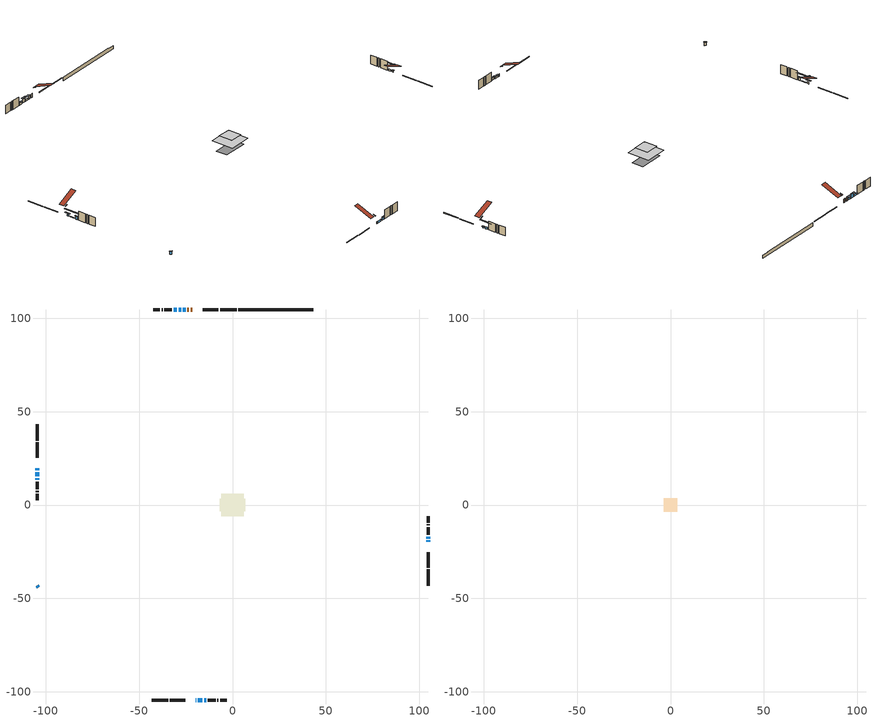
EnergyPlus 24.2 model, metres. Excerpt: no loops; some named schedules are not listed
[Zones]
conditioned space
 floor outside (Floor1 construction): -0.88,-0.88 -0.88,0.88 0.88,0.88 0.88,-0.88 z0.77
 floor outside (Floor2 construction): -0.93,-0.93 -0.93,0.93 0.93,0.93 0.93,-0.93 z0.77
 floor adiabatic (AdiabaticFloorConstruction): -6.15,-6.15 -6.15,6.15 6.15,6.15 6.15,-6.15 z3.21
 floor foundation (Slab1 construction): -6.82,-3.24 -6.82,3.24 6.82,3.24 6.82,-3.24 z-1.19
 wall outside (RimJoist1 construction): 2.19,104.66 -6.67,104.66 / -43.35,-104.66 -34.5,-104.66 / -104.66,43.35 -104.66,34.5 / 104.66,-43.35 104.66,-34.5 z0.77:1.07
 wall outside (RimJoist2 construction): -7.6,104.66 -15.84,104.66 / -33.57,-104.66 -25.32,-104.66 / -104.66,33.57 -104.66,25.32 / 104.66,-33.57 104.66,-25.32 z0.77:1.07
 wall outside (AdiabaticWallConstruction 1): -21.61,104.66 -22.42,104.66 / -23.35,104.66 -24.23,104.66 z0.77:2.8
 wall outside (AdiabaticWallConstruction): -19.55,-104.66 -19.43,-104.66 z0.77:1.99; -104.66,19.55 -104.66,18.58 / -29.83,104.66 -31.46,104.66 z0.77:1.74; 104.66,-19.55 104.66,-18.99 z0.77:1.59; -25.16,104.66 -26.53,104.66 / 104.66,-18.07 104.66,-16.9 z0.77:1.76; -18.5,-104.66 -16.17,-104.66 z0.77:1.71; -104.66,17.66 -104.66,15.27 z0.77:1.23; -27.46,104.66 -28.91,104.66 z0.77:2.78; -15.24,-104.66 -14.09,-104.66 / -104.66,-43.35 -104.01,-44 / -104.66,14.34 -104.66,13.42 z0.77:2.37
 wall outside (Wall1 construction): -32.39,104.66 -36.46,104.66 / -13.17,-104.66 -9.1,-104.66 / -104.66,12.49 -104.66,8.43 / 104.66,-15.97 104.66,-11.9 z0.77:5.65
 wall outside (Wall2 construction): -37.38,104.66 -37.96,104.66 / -8.17,-104.66 -7.59,-104.66 / -104.66,7.5 -104.66,6.92 / 104.66,-10.97 104.66,-10.4 z0.77:5.65
 wall outside (Wall3 construction): -38.89,104.66 -42.42,104.66 / -6.67,-104.66 -3.13,-104.66 / -104.66,5.99 -104.66,2.46 / 104.66,-9.47 104.66,-5.93 z0.77:5.65
 wall foundation (FoundationWall1 construction): 3.12,104.66,-1.19 3.12,104.66,0.77 39.33,104.66,0.77 39.33,104.66,0.5 43.35,104.66,0.5 43.35,104.66,-1.19
 window (WindowConstruction 10): -19.55,-104.66 -19.43,-104.66 z0.77:1.99
 window (WindowConstruction 6): -104.66,19.55 -104.66,18.58 z0.77:1.74
 window (WindowConstruction 7): 104.66,-19.55 104.66,-18.99 z0.77:1.58
 window (WindowConstruction 8): -25.16,104.66 -26.53,104.66 z0.77:1.76
 window (WindowConstruction 9): -18.5,-104.66 -16.17,-104.66 z0.77:1.71
 window (WindowConstruction 11): -104.66,17.66 -104.66,15.27 z0.77:1.23
 window (WindowConstruction): 104.66,-18.06 104.66,-16.9 z0.77:1.76
 window (WindowConstruction 1): -27.46,104.66 -28.91,104.66 z0.77:2.78
 window (WindowConstruction 2): -29.84,104.66 -31.46,104.66 z0.77:1.74
 window (WindowConstruction 3): -15.24,-104.66 -14.09,-104.66 z0.77:2.37
 window (WindowConstruction 4): -104.66,-43.35 -104.01,-44 z0.77:2.37
 window (WindowConstruction 5): -104.66,14.34 -104.66,13.42 z0.77:2.37
 door (Door): -21.61,104.66 -22.42,104.66 z0.77:2.8
 door (Door 1): -23.35,104.66 -24.23,104.66 z0.77:2.8
 ceiling adiabatic (AdiabaticFloorConstruction): 6.15,-6.15 6.15,6.15 -6.15,6.15 -6.15,-6.15 z3.21
 roof outside (Roof3 construction): -20.68,104.66,5.65 -20.68,103.4,6.17 -20.34,103.4,6.17 -20.34,104.66,5.65; -20.48,-104.66,5.65 -20.48,-103.4,6.17 -20.82,-103.4,6.17 -20.82,-104.66,5.65; -104.66,20.48,5.65 -103.4,20.48,6.17 -103.4,20.82,6.17 -104.66,20.82,5.65; 104.66,-20.48,5.65 103.4,-20.48,6.17 103.4,-20.82,6.17 104.66,-20.82,5.65
attic - vented
 floor to conditioned space (Floor3 construction Reversed): -3.7,-3.7 -3.7,3.7 3.7,3.7 3.7,-3.7 z5.65
 floor to conditioned space (Floor4 construction Reversed): -3.48,-3.48 -3.48,3.48 3.48,3.48 3.48,-3.48 z5.65
 roof outside (Roof1 construction): -19.41,104.66,5.65 -19.41,94.9,9.71 -16.77,94.9,9.71 -16.77,104.66,5.65; -21.75,-104.66,5.65 -21.75,-94.9,9.71 -24.39,-94.9,9.71 -24.39,-104.66,5.65; -104.66,21.75,5.65 -94.9,21.75,9.71 -94.9,24.39,9.71 -104.66,24.39,5.65; 104.66,-21.75,5.65 94.9,-21.75,9.71 94.9,-24.39,9.71 104.66,-24.39,5.65
shading: -104.66,17.67 -104.66,20.46 -105.27,20.46 -105.27,17.67 z2.65; 104.66,-18.84 104.66,-19.7 105.27,-19.7 105.27,-18.84 z1.73; -27.75,104.66 -23.94,104.66 -23.94,105.27 -27.75,105.27 z2.98; -16.02,-104.66 -18.65,-104.66 -18.65,-105.27 -16.02,-105.27 z1.86; -104.66,11.92 -104.66,21.01 -105.27,21.01 -105.27,11.92 z4.58; 104.66,-13.85 104.66,-21.11 105.27,-21.11 105.27,-13.85 z4.81; -29.52,104.66 -26.85,104.66 -26.85,105.27 -29.52,105.27 z3.39; -31.76,104.66 -29.54,104.66 -29.54,105.27 -31.76,105.27 z2.03; -13.8,-104.66 -15.54,-104.66 -15.54,-104.81 -13.8,-104.81 z2.67; -103.8,-44.21 -104.87,-43.14 -105.08,-43.35 -104.01,-44.42 z2.67; -104.66,13.12 -104.66,14.64 -104.96,14.64 -104.96,13.12 z2.67
[Building]
Building 1: Terrain=Suburbs
[Site:Location]
Edmonton Intl AP_AB: Latitude {deg}=53.31; Longitude {deg}=-113.58; Time Zone {hr}=-7; Elevation {m}=723; Keep Site Location Information=Yes
[Site:GroundTemperature:Shallow]
-1.56185, -3.61833, -3.78302, -2.80711, 1.11059, 5.01004, 8.39065, 10.5322, 10.7141, 8.97234, 5.67794, 1.89811
[Site:WaterMainsTemperature]
Calculation Method=Schedule; Temperature Schedule=mains temperature schedule
[Material] Roughness=Rough; Thermal Absorptance=0.9
Name | Thickness {m} | Conductivity {W/m-K} | Density {kg/m3} | Specific Heat {J/kg-K} | Solar Absorptance | Visible Absorptance
asphalt or fiberglass shingles | 0.00635 | 0.162714 | 1121.4 | 1465.45 | 0.4 | 0.4
ceiling loosefill ins | 0.169333 | 0.0480833 | 16.02 | 1046.75 | 0.7 | 0.7
ceiling stud and cavity | 0.1397 | 0.0963999 | 65.682 | 1177.47 | 0.7 | 0.7
ceiling stud and cavity 1 | 0.1397 | 0.0946744 | 65.682 | 1177.47 | 0.7 | 0.7
concrete 4.0 in. | 0.1016 | 1.803125 | 2242.8 | 837.4 | 0.7 | 0.7
concrete 8.0 in. | 0.2032 | 1.803125 | 2242.8 | 837.4 | 0.7 | 0.7
door material | 0.04445 | 0.188738 | 512.64 | 1214.23 | 0.7 | 0.7
door material 1 | 0.04445 | 0.053851 | 512.64 | 1214.23 | 0.7 | 0.7
exterior vertical ins | 0.0457286 | 0.029427 | 32.04 | 1214.23 | 0.7 | 0.7
floor covering | 0.0127 | 0.0433444 | 54.468 | 1339.84 | 0.6 | 0.6
floor rigid ins; rim joist rigid ins; wall rigid ins | 0.051816 | 0.029427 | 32.04 | 1214.23 | 0.7 | 0.7
floor rigid ins 1; wall rigid ins 1 | 0.512978 | 0.029427 | 32.04 | 1214.23 | 0.7 | 0.7
floor stud and cavity | 0.1397 | 0.108355 | 92.3553 | 1139.71 | 0.7 | 0.7
floor stud and cavity 1 | 0.1397 | 0.10261 | 92.3553 | 1139.71 | 0.7 | 0.7
floor stud and cavity 2 | 0.1397 | 1.75129 | 37.0049 | 1207.88 | 0.7 | 0.7
furniture material conditioned space 1 | 0.1524 | 0.115458 | 640.8 | 1214.23 | 0.6 | 0.6
gypsum board | 0.0127 | 0.160291 | 801 | 837.4 | 0.6 | 0.6
gypsum board 1 | 0.0127 | 0.160291 | 801 | 837.4 | 0.7 | 0.7
osb sheathing 0.5 in. | 0.0127 | 0.115458 | 512.64 | 1214.23 | 0.7 | 0.7
osb sheathing 0.75 in. | 0.01905 | 0.115458 | 512.64 | 1214.23 | 0.7 | 0.7
osb sheathing 2.0 in. | 0.0508 | 0.115458 | 512.64 | 1214.23 | 0.7 | 0.7
rim joist stud and cavity | 0.0508 | 0.0451784 | 125.044 | 1163.47 | 0.6 | 0.6
rim joist stud and cavity 1 | 0.0508 | 0.0407728 | 125.044 | 1163.47 | 0.6 | 0.6
roof rigid ins | 0.103632 | 0.029427 | 32.04 | 1214.23 | 0.7 | 0.7
roof stud and cavity | 0.2032 | 0.240168 | 78.34581 | 1123.46 | 0.7 | 0.7
wall stud and cavity | 0.1397 | 0.250284 | 139.0536 | 1170.24 | 0.7 | 0.7
wall stud and cavity 1 | 0.1397 | 0.3136 | 139.0536 | 1170.24 | 0.7 | 0.7
wall stud and cavity 2 | 0.1397 | 0.193511 | 139.0536 | 1170.24 | 0.7 | 0.7
wall stud and cavity 3 | 0.0889 | 0.380278 | 52.3479 | 1209.89 | 0.7 | 0.7
wall stud and cavity 4 | 0.0889 | 0.391764 | 83.0341 | 1211.67 | 0.7 | 0.7
wood siding | 0.0254 | 0.102417 | 544.68 | 1172.36 | 0.4 | 0.4
wood siding 1; wood siding 2; wood siding 3 | 0.0254 | 0.102417 | 544.68 | 1172.36 | 0.7 | 0.7
[WindowMaterial:SimpleGlazingSystem]
Name | U-Factor {W/m2-K} | Solar Heat Gain Coefficient
WindowMaterial | 2.94859 | 0.58
WindowMaterial 1 | 4.37433 | 0.67
WindowMaterial 10 | 4.36468 | 0.64
WindowMaterial 2 | 2.9378 | 0.6
WindowMaterial 3 | 2.91168 | 0.67
WindowMaterial 4 | 3.01729 | 0.49
WindowMaterial 5 | 2.95994 | 0.56
WindowMaterial 6 | 3.0082 | 0.48
WindowMaterial 7 | 2.94177 | 0.59
WindowMaterial 8 | 2.95256 | 0.58
WindowMaterial 9 | 4.64631 | 0.54
[Construction]
AdiabaticFloorConstruction: floor stud and cavity 2, floor rigid ins 1, osb sheathing 0.75 in., floor covering
AdiabaticWallConstruction: wood siding 2, wall rigid ins 1, wall stud and cavity 3, gypsum board
AdiabaticWallConstruction 1: wood siding 3, wall rigid ins 1, wall stud and cavity 3, gypsum board
Door: door material
Door 1: door material 1
Floor1 construction: floor stud and cavity, floor rigid ins, osb sheathing 0.75 in., floor covering
Floor2 construction: floor stud and cavity 1, floor rigid ins, osb sheathing 0.75 in., floor covering
Floor3 construction Reversed: gypsum board, ceiling stud and cavity, ceiling loosefill ins
Floor4 construction Reversed: gypsum board, ceiling stud and cavity 1, ceiling loosefill ins
FoundationWall1 construction: concrete 8.0 in., gypsum board 1
furniture construction conditioned space 1: furniture material conditioned space 1
PartitionWallConstruction: gypsum board, wall stud and cavity 4, gypsum board
RimJoist1 construction: wood siding 1, osb sheathing 2.0 in., rim joist stud and cavity
RimJoist2 construction: wood siding 1, rim joist rigid ins, osb sheathing 2.0 in., rim joist stud and cavity 1
Roof1 construction: asphalt or fiberglass shingles
Roof3 construction: asphalt or fiberglass shingles, roof rigid ins, osb sheathing 0.75 in., roof stud and cavity, gypsum board
Slab1 construction: concrete 4.0 in.
Wall1 construction: wood siding, wall rigid ins, osb sheathing 0.5 in., wall stud and cavity, gypsum board
Wall2 construction: wood siding, wall rigid ins, osb sheathing 0.5 in., wall stud and cavity 1, gypsum board
Wall3 construction: wood siding, wall rigid ins, osb sheathing 0.5 in., wall stud and cavity 2, gypsum board
WindowConstruction: WindowMaterial
WindowConstruction 1: WindowMaterial 1
WindowConstruction 10: WindowMaterial 9
WindowConstruction 11: WindowMaterial 10
WindowConstruction 2: WindowMaterial 2
WindowConstruction 3: WindowMaterial 3
WindowConstruction 4; WindowConstruction 5: WindowMaterial 4
WindowConstruction 6: WindowMaterial 5
WindowConstruction 7: WindowMaterial 6
WindowConstruction 8: WindowMaterial 7
WindowConstruction 9: WindowMaterial 8
[Zone] Multiplier=1; Part of Total Floor Area=Yes
Name | Volume {m3}
attic - vented | 67.1258
conditioned space | 620.3
[Space]
Name | Zone | Volume {m3}
attic - vented 1 | attic - vented | 67.1258
conditioned space 1 | conditioned space | 620.3
[ZoneInfiltration:EffectiveLeakageArea]
infil attic - vented 1: Zone or Space=attic - vented 1; Schedule=Always On Discrete; Effective Air Leakage Area {cm2}=3586.78; Stack Coefficient=0.000282685; Wind Coefficient=1.13598e-05
[ZoneMixing]
whole house fan mix: Zone or Space=attic - vented; Schedule=Always On Continuous; Design Flow Rate Calculation Method=Flow/Zone; Design Flow Rate {m3/s}=0; Source Zone or Space=conditioned space
[SurfaceProperty:ExposedFoundationPerimeter]
Slab1: Exposed Perimeter Calculation Method=TotalExposedPerimeter; Total Exposed Perimeter {m}=40.235
[InternalMass] Zone or ZoneList=conditioned space; Space or SpaceList=conditioned space 1
Name | Construction | Surface Area {m2}
furniture mass conditioned space 1 | furniture construction conditioned space 1 | 98.5402
partition wall mass | PartitionWallConstruction | 246.35
[Lights]
interior lighting: Zone or ZoneList or Space or SpaceList=conditioned space 1; Schedule=interior lighting schedule; Design Level Calculation Method=LightingLevel; Lighting Level {W}=343.2; Return Air Fraction=0; Fraction Radiant=0.6; Fraction Visible=0.2; Fraction Replaceable=1
[People]
occupants: Zone or ZoneList or Space or SpaceList=conditioned space 1; Number of People Schedule=occupants schedule; Number of People Calculation Method=People; Number of People=3; Fraction Radiant=0.314171; Sensible Heat Fraction=0.56303; Activity Level Schedule=occupants activity schedule; Carbon Dioxide Generation Rate {m3/s-W}=0; Enable ASHRAE 55 Comfort Warnings=No; Mean Radiant Temperature Calculation Type=EnclosureAveraged
[ElectricEquipment] Zone or ZoneList or Space or SpaceList=conditioned space 1; Design Level Calculation Method=EquipmentLevel
Name | Schedule | Design Level {W} | Fraction Latent | Fraction Radiant | Fraction Lost
clothes dryer | clothes dryer schedule | 140.772 | 0.015 | 0.081 | 0.85
clothes washer | clothes washer schedule | 32.1985 | 0.03 | 0.162 | 0.7
cooking range | cooking range schedule | 215.147 | 0.08 | 0.432 | 0.2
dishwasher | dishwasher schedule | 66.8632 | 0.3 | 0.18 | 0.4
fridge | fridge schedule | 72.9452 | 0 | 0.6 | 0
mech vent bath fan 0 | mech vent bath fan 0 schedule | 50.2 | 0 | 0 | 1
mech vent bath fan 1 | mech vent bath fan 1 schedule | 50.2 | 0 | 0 | 1
mech vent bath fan 2 | mech vent bath fan 2 schedule | 50.2 | 0 | 0 | 1
mech vent house fan | mech vent house fan schedule | 0 | 0 | 0 | 1
mech vent house fan cfis | mech vent house fan cfis schedule | 0 | 0 | 0 | 0
mech vent range fan 0 | mech vent range fan 0 schedule | 57 | 0 | 0 | 1
misc plug loads | misc plug loads schedule | 494.7 | 0.045 | 0.513 | 0.1
whole house fan | Always On Discrete | 0 | 0 | 0 | 1
[OtherEquipment] Zone or ZoneList or Space or SpaceList=conditioned space 1; Design Level Calculation Method=EquipmentLevel
Name | Fuel Type | Schedule | Design Level {W} | Fraction Latent | Fraction Radiant | Fraction Lost
clothes dryer 1 | Electricity | clothes dryer schedule | 0 | 0.015 | 0.081 | 0.85
cooking range 1 | Electricity | cooking range schedule | 0 | 0.08 | 0.432 | 0.2
general water use latent | None | general water use schedule | 62.594 | 1 | 0 | 0
general water use sensible | None | general water use schedule | -61.6891 | 0 | 0.6 | 0
mech vent house fan latent load | None | Always On Discrete | 0 | 1 | 0 | 0
mech vent house fan sensible load | None | Always On Discrete | 0 | 0 | 0 | 0
water heater energy adjustment1 | NaturalGas | Always On Discrete | 0.01 | 0 | 0 | 1
[ZoneInfiltration:DesignFlowRate] Zone or ZoneList or Space or SpaceList=conditioned space 1; Schedule=Always On Discrete; Design Flow Rate Calculation Method=Flow/Zone; Design Flow Rate {m3/s}=0
infil flow; natural vent flow; whole house fan flow
[Foundation:Kiva]
Foundation Kiva 1: Initial Indoor Air Temperature {C}=18; Wall Height Above Grade {m}=0.769986; Wall Depth Below Slab {m}=0.2032; Custom Block Material Name 1=exterior vertical ins; Custom Block Depth 1 {m}=1.95999; Custom Block X Position 1 {m}=0.2159; Custom Block Z Position 1 {m}=0
[Foundation:Kiva:Settings]
Soil Conductivity {W/m-K}=0.849921; Soil Density {kg/m3}=1842.3; Soil Specific Heat {J/kg-K}=418.7; Ground Solar Absorptivity=0.9; Ground Thermal Absorptivity=0.9; Ground Surface Roughness {m}=0.03; Far-Field Width {m}=40; Deep-Ground Boundary Condition=ZeroFlux; Deep-Ground Depth {m}=40; Minimum Cell Dimension {m}=0.2; Maximum Cell Growth Coefficient=3; Simulation Timestep=Timestep
[Exterior:Lights]
exterior lighting: Schedule=exterior lighting schedule; Design Level {W}=75.6
[Schedule:Constant]
Name | Hourly Value
Always On Continuous; mech vent house fan schedule; mech vent house fan cfis schedule; Always On Discrete | 1
occupants activity schedule | 117.228
fridge schedule | 0
[Schedule:Week:Daily]
interior lighting schedule Week Rule - Jan1-Jan27: interior lighting schedule day, interior lighting schedule day, interior lighting schedule day, interior lighting schedule day, interior lighting schedule day, interior lighting schedule day, interior lighting schedule day, interior lighting schedule default day, interior lighting schedule default day, interior lighting schedule default day, interior lighting schedule default day, interior lighting schedule default day
interior lighting schedule Week Rule - Jan28-Feb3: interior lighting schedule day, interior lighting schedule day, interior lighting schedule day, interior lighting schedule day, interior lighting schedule day 1, interior lighting schedule day 1, interior lighting schedule day 1, interior lighting schedule default day, interior lighting schedule default day, interior lighting schedule default day, interior lighting schedule default day, interior lighting schedule default day
interior lighting schedule Week Rule - Feb4-Feb24: interior lighting schedule day 1, interior lighting schedule day 1, interior lighting schedule day 1, interior lighting schedule day 1, interior lighting schedule day 1, interior lighting schedule day 1, interior lighting schedule day 1, interior lighting schedule default day, interior lighting schedule default day, interior lighting schedule default day, interior lighting schedule default day, interior lighting schedule default day
interior lighting schedule Week Rule - Feb25-Mar3: interior lighting schedule day 1, interior lighting schedule day 1, interior lighting schedule day 1, interior lighting schedule day 1, interior lighting schedule day 2, interior lighting schedule day 2, interior lighting schedule day 2, interior lighting schedule default day, interior lighting schedule default day, interior lighting schedule default day, interior lighting schedule default day, interior lighting schedule default day
interior lighting schedule Week Rule - Mar4-Mar31: interior lighting schedule day 2, interior lighting schedule day 2, interior lighting schedule day 2, interior lighting schedule day 2, interior lighting schedule day 2, interior lighting schedule day 2, interior lighting schedule day 2, interior lighting schedule default day, interior lighting schedule default day, interior lighting schedule default day, interior lighting schedule default day, interior lighting schedule default day
interior lighting schedule Week Rule - Apr1-Apr28: interior lighting schedule day 3, interior lighting schedule day 3, interior lighting schedule day 3, interior lighting schedule day 3, interior lighting schedule day 3, interior lighting schedule day 3, interior lighting schedule day 3, interior lighting schedule default day, interior lighting schedule default day, interior lighting schedule default day, interior lighting schedule default day, interior lighting schedule default day
interior lighting schedule Week Rule - Apr29-May5: interior lighting schedule day 3, interior lighting schedule day 3, interior lighting schedule day 4, interior lighting schedule day 4, interior lighting schedule day 4, interior lighting schedule day 4, interior lighting schedule day 4, interior lighting schedule default day, interior lighting schedule default day, interior lighting schedule default day, interior lighting schedule default day, interior lighting schedule default day
interior lighting schedule Week Rule - May6-May26: interior lighting schedule day 4, interior lighting schedule day 4, interior lighting schedule day 4, interior lighting schedule day 4, interior lighting schedule day 4, interior lighting schedule day 4, interior lighting schedule day 4, interior lighting schedule default day, interior lighting schedule default day, interior lighting schedule default day, interior lighting schedule default day, interior lighting schedule default day
interior lighting schedule Week Rule - May27-Jun2: interior lighting schedule day 4, interior lighting schedule day 4, interior lighting schedule day 4, interior lighting schedule day 4, interior lighting schedule day 4, interior lighting schedule day 5, interior lighting schedule day 5, interior lighting schedule default day, interior lighting schedule default day, interior lighting schedule default day, interior lighting schedule default day, interior lighting schedule default day
interior lighting schedule Week Rule - Jun3-Jun30: interior lighting schedule day 5, interior lighting schedule day 5, interior lighting schedule day 5, interior lighting schedule day 5, interior lighting schedule day 5, interior lighting schedule day 5, interior lighting schedule day 5, interior lighting schedule default day, interior lighting schedule default day, interior lighting schedule default day, interior lighting schedule default day, interior lighting schedule default day
interior lighting schedule Week Rule - Jul1-Jul28: interior lighting schedule day 6, interior lighting schedule day 6, interior lighting schedule day 6, interior lighting schedule day 6, interior lighting schedule day 6, interior lighting schedule day 6, interior lighting schedule day 6, interior lighting schedule default day, interior lighting schedule default day, interior lighting schedule default day, interior lighting schedule default day, interior lighting schedule default day
interior lighting schedule Week Rule - Jul29-Aug4: interior lighting schedule day 6, interior lighting schedule day 6, interior lighting schedule day 6, interior lighting schedule day 7, interior lighting schedule day 7, interior lighting schedule day 7, interior lighting schedule day 7, interior lighting schedule default day, interior lighting schedule default day, interior lighting schedule default day, interior lighting schedule default day, interior lighting schedule default day
interior lighting schedule Week Rule - Aug5-Aug25: interior lighting schedule day 7, interior lighting schedule day 7, interior lighting schedule day 7, interior lighting schedule day 7, interior lighting schedule day 7, interior lighting schedule day 7, interior lighting schedule day 7, interior lighting schedule default day, interior lighting schedule default day, interior lighting schedule default day, interior lighting schedule default day, interior lighting schedule default day
interior lighting schedule Week Rule - Aug26-Sep1: interior lighting schedule day 7, interior lighting schedule day 7, interior lighting schedule day 7, interior lighting schedule day 7, interior lighting schedule day 7, interior lighting schedule day 7, interior lighting schedule day 8, interior lighting schedule default day, interior lighting schedule default day, interior lighting schedule default day, interior lighting schedule default day, interior lighting schedule default day
interior lighting schedule Week Rule - Sep2-Sep29: interior lighting schedule day 8, interior lighting schedule day 8, interior lighting schedule day 8, interior lighting schedule day 8, interior lighting schedule day 8, interior lighting schedule day 8, interior lighting schedule day 8, interior lighting schedule default day, interior lighting schedule default day, interior lighting schedule default day, interior lighting schedule default day, interior lighting schedule default day
interior lighting schedule Week Rule - Sep30-Oct6: interior lighting schedule day 8, interior lighting schedule day 9, interior lighting schedule day 9, interior lighting schedule day 9, interior lighting schedule day 9, interior lighting schedule day 9, interior lighting schedule day 9, interior lighting schedule default day, interior lighting schedule default day, interior lighting schedule default day, interior lighting schedule default day, interior lighting schedule default day
interior lighting schedule Week Rule - Oct7-Oct27: interior lighting schedule day 9, interior lighting schedule day 9, interior lighting schedule day 9, interior lighting schedule day 9, interior lighting schedule day 9, interior lighting schedule day 9, interior lighting schedule day 9, interior lighting schedule default day, interior lighting schedule default day, interior lighting schedule default day, interior lighting schedule default day, interior lighting schedule default day
interior lighting schedule Week Rule - Oct28-Nov3: interior lighting schedule day 9, interior lighting schedule day 9, interior lighting schedule day 9, interior lighting schedule day 9, interior lighting schedule day 10, interior lighting schedule day 10, interior lighting schedule day 10, interior lighting schedule default day, interior lighting schedule default day, interior lighting schedule default day, interior lighting schedule default day, interior lighting schedule default day
interior lighting schedule Week Rule - Nov4-Nov24: interior lighting schedule day 10, interior lighting schedule day 10, interior lighting schedule day 10, interior lighting schedule day 10, interior lighting schedule day 10, interior lighting schedule day 10, interior lighting schedule day 10, interior lighting schedule default day, interior lighting schedule default day, interior lighting schedule default day, interior lighting schedule default day, interior lighting schedule default day
interior lighting schedule Week Rule - Nov25-Dec1: interior lighting schedule day 10, interior lighting schedule day 10, interior lighting schedule day 10, interior lighting schedule day 10, interior lighting schedule day 10, interior lighting schedule day 10, interior lighting schedule day 11, interior lighting schedule default day, interior lighting schedule default day, interior lighting schedule default day, interior lighting schedule default day, interior lighting schedule default day
interior lighting schedule Week Rule - Dec2-Dec31: interior lighting schedule day 11, interior lighting schedule day 11, interior lighting schedule day 11, interior lighting schedule day 11, interior lighting schedule day 11, interior lighting schedule day 11, interior lighting schedule day 11, interior lighting schedule default day, interior lighting schedule default day, interior lighting schedule default day, interior lighting schedule default day, interior lighting schedule default day
occupants schedule Week Rule - Jan1-Dec31: occupants schedule day, occupants schedule day, occupants schedule day, occupants schedule day, occupants schedule day, occupants schedule day, occupants schedule day, occupants schedule default day, occupants schedule default day, occupants schedule default day, occupants schedule default day, occupants schedule default day
clothes dryer schedule Week Rule - Jan1-Dec31: clothes dryer schedule day, clothes dryer schedule day, clothes dryer schedule day, clothes dryer schedule day, clothes dryer schedule day, clothes dryer schedule day, clothes dryer schedule day, clothes dryer schedule default day, clothes dryer schedule default day, clothes dryer schedule default day, clothes dryer schedule default day, clothes dryer schedule default day
clothes washer schedule Week Rule - Jan1-Dec31: clothes washer schedule day, clothes washer schedule day, clothes washer schedule day, clothes washer schedule day, clothes washer schedule day, clothes washer schedule day, clothes washer schedule day, clothes washer schedule default day, clothes washer schedule default day, clothes washer schedule default day, clothes washer schedule default day, clothes washer schedule default day
cooking range schedule Week Rule - Jan1-Dec31: cooking range schedule day, cooking range schedule day, cooking range schedule day, cooking range schedule day, cooking range schedule day, cooking range schedule day, cooking range schedule day, cooking range schedule default day, cooking range schedule default day, cooking range schedule default day, cooking range schedule default day, cooking range schedule default day
dishwasher schedule Week Rule - Jan1-Dec31: dishwasher schedule day, dishwasher schedule day, dishwasher schedule day, dishwasher schedule day, dishwasher schedule day, dishwasher schedule day, dishwasher schedule day, dishwasher schedule default day, dishwasher schedule default day, dishwasher schedule default day, dishwasher schedule default day, dishwasher schedule default day
mech vent bath fan 0 schedule Week Rule - Jan1-Dec31: mech vent bath fan 0 schedule day, mech vent bath fan 0 schedule day, mech vent bath fan 0 schedule day, mech vent bath fan 0 schedule day, mech vent bath fan 0 schedule day, mech vent bath fan 0 schedule day, mech vent bath fan 0 schedule day, mech vent bath fan 0 schedule default day, mech vent bath fan 0 schedule default day, mech vent bath fan 0 schedule default day, mech vent bath fan 0 schedule default day, mech vent bath fan 0 schedule default day
mech vent bath fan 1 schedule Week Rule - Jan1-Dec31: mech vent bath fan 1 schedule day, mech vent bath fan 1 schedule day, mech vent bath fan 1 schedule day, mech vent bath fan 1 schedule day, mech vent bath fan 1 schedule day, mech vent bath fan 1 schedule day, mech vent bath fan 1 schedule day, mech vent bath fan 1 schedule default day, mech vent bath fan 1 schedule default day, mech vent bath fan 1 schedule default day, mech vent bath fan 1 schedule default day, mech vent bath fan 1 schedule default day
mech vent bath fan 2 schedule Week Rule - Jan1-Dec31: mech vent bath fan 2 schedule day, mech vent bath fan 2 schedule day, mech vent bath fan 2 schedule day, mech vent bath fan 2 schedule day, mech vent bath fan 2 schedule day, mech vent bath fan 2 schedule day, mech vent bath fan 2 schedule day, mech vent bath fan 2 schedule default day, mech vent bath fan 2 schedule default day, mech vent bath fan 2 schedule default day, mech vent bath fan 2 schedule default day, mech vent bath fan 2 schedule default day
mech vent range fan 0 schedule Week Rule - Jan1-Dec31: mech vent range fan 0 schedule day, mech vent range fan 0 schedule day, mech vent range fan 0 schedule day, mech vent range fan 0 schedule day, mech vent range fan 0 schedule day, mech vent range fan 0 schedule day, mech vent range fan 0 schedule day, mech vent range fan 0 schedule default day, mech vent range fan 0 schedule default day, mech vent range fan 0 schedule default day, mech vent range fan 0 schedule default day, mech vent range fan 0 schedule default day
misc plug loads schedule Week Rule - Jan1-Dec31: misc plug loads schedule day, misc plug loads schedule day, misc plug loads schedule day, misc plug loads schedule day, misc plug loads schedule day, misc plug loads schedule day, misc plug loads schedule day, misc plug loads schedule default day, misc plug loads schedule default day, misc plug loads schedule default day, misc plug loads schedule default day, misc plug loads schedule default day
general water use schedule Week Rule - Jan1-Dec31: general water use schedule day, general water use schedule day, general water use schedule day, general water use schedule day, general water use schedule day, general water use schedule day, general water use schedule day, general water use schedule default day, general water use schedule default day, general water use schedule default day, general water use schedule default day, general water use schedule default day
exterior lighting schedule Week Rule - Jan1-Jan27: exterior lighting schedule day, exterior lighting schedule day, exterior lighting schedule day, exterior lighting schedule day, exterior lighting schedule day, exterior lighting schedule day, exterior lighting schedule day, exterior lighting schedule default day, exterior lighting schedule default day, exterior lighting schedule default day, exterior lighting schedule default day, exterior lighting schedule default day
exterior lighting schedule Week Rule - Jan28-Feb3: exterior lighting schedule day, exterior lighting schedule day, exterior lighting schedule day, exterior lighting schedule day, exterior lighting schedule day 1, exterior lighting schedule day 1, exterior lighting schedule day 1, exterior lighting schedule default day, exterior lighting schedule default day, exterior lighting schedule default day, exterior lighting schedule default day, exterior lighting schedule default day
exterior lighting schedule Week Rule - Feb4-Feb24: exterior lighting schedule day 1, exterior lighting schedule day 1, exterior lighting schedule day 1, exterior lighting schedule day 1, exterior lighting schedule day 1, exterior lighting schedule day 1, exterior lighting schedule day 1, exterior lighting schedule default day, exterior lighting schedule default day, exterior lighting schedule default day, exterior lighting schedule default day, exterior lighting schedule default day
exterior lighting schedule Week Rule - Feb25-Mar3: exterior lighting schedule day 1, exterior lighting schedule day 1, exterior lighting schedule day 1, exterior lighting schedule day 1, exterior lighting schedule day 2, exterior lighting schedule day 2, exterior lighting schedule day 2, exterior lighting schedule default day, exterior lighting schedule default day, exterior lighting schedule default day, exterior lighting schedule default day, exterior lighting schedule default day
exterior lighting schedule Week Rule - Mar4-Mar31: exterior lighting schedule day 2, exterior lighting schedule day 2, exterior lighting schedule day 2, exterior lighting schedule day 2, exterior lighting schedule day 2, exterior lighting schedule day 2, exterior lighting schedule day 2, exterior lighting schedule default day, exterior lighting schedule default day, exterior lighting schedule default day, exterior lighting schedule default day, exterior lighting schedule default day
exterior lighting schedule Week Rule - Apr1-Apr28: exterior lighting schedule day 3, exterior lighting schedule day 3, exterior lighting schedule day 3, exterior lighting schedule day 3, exterior lighting schedule day 3, exterior lighting schedule day 3, exterior lighting schedule day 3, exterior lighting schedule default day, exterior lighting schedule default day, exterior lighting schedule default day, exterior lighting schedule default day, exterior lighting schedule default day
exterior lighting schedule Week Rule - Apr29-May5: exterior lighting schedule day 3, exterior lighting schedule day 3, exterior lighting schedule day 4, exterior lighting schedule day 4, exterior lighting schedule day 4, exterior lighting schedule day 4, exterior lighting schedule day 4, exterior lighting schedule default day, exterior lighting schedule default day, exterior lighting schedule default day, exterior lighting schedule default day, exterior lighting schedule default day
[Schedule:Year]
interior lighting schedule: interior lighting schedule Week Rule - Jan1-Jan27, 1, 1, 1, 27, interior lighting schedule Week Rule - Jan28-Feb3, 1, 28, 2, 3, interior lighting schedule Week Rule - Feb4-Feb24, 2, 4, 2, 24, interior lighting schedule Week Rule - Feb25-Mar3, 2, 25, 3, 3, interior lighting schedule Week Rule - Mar4-Mar31, 3, 4, 3, 31, interior lighting schedule Week Rule - Apr1-Apr28, 4, 1, 4, 28, interior lighting schedule Week Rule - Apr29-May5, 4, 29, 5, 5, interior lighting schedule Week Rule - May6-May26, 5, 6, 5, 26, interior lighting schedule Week Rule - May27-Jun2, 5, 27, 6, 2, interior lighting schedule Week Rule - Jun3-Jun30, 6, 3, 6, 30, interior lighting schedule Week Rule - Jul1-Jul28, 7, 1, 7, 28, interior lighting schedule Week Rule - Jul29-Aug4, 7, 29, 8, 4, interior lighting schedule Week Rule - Aug5-Aug25, 8, 5, 8, 25, interior lighting schedule Week Rule - Aug26-Sep1, 8, 26, 9, 1, interior lighting schedule Week Rule - Sep2-Sep29, 9, 2, 9, 29, interior lighting schedule Week Rule - Sep30-Oct6, 9, 30, 10, 6, interior lighting schedule Week Rule - Oct7-Oct27, 10, 7, 10, 27, interior lighting schedule Week Rule - Oct28-Nov3, 10, 28, 11, 3, interior lighting schedule Week Rule - Nov4-Nov24, 11, 4, 11, 24, interior lighting schedule Week Rule - Nov25-Dec1, 11, 25, 12, 1, interior lighting schedule Week Rule - Dec2-Dec31, 12, 2, 12, 31
occupants schedule: occupants schedule Week Rule - Jan1-Dec31, 1, 1, 12, 31
clothes dryer schedule: clothes dryer schedule Week Rule - Jan1-Dec31, 1, 1, 12, 31
clothes washer schedule: clothes washer schedule Week Rule - Jan1-Dec31, 1, 1, 12, 31
cooking range schedule: cooking range schedule Week Rule - Jan1-Dec31, 1, 1, 12, 31
dishwasher schedule: dishwasher schedule Week Rule - Jan1-Dec31, 1, 1, 12, 31
mech vent bath fan 0 schedule: mech vent bath fan 0 schedule Week Rule - Jan1-Dec31, 1, 1, 12, 31
mech vent bath fan 1 schedule: mech vent bath fan 1 schedule Week Rule - Jan1-Dec31, 1, 1, 12, 31
mech vent bath fan 2 schedule: mech vent bath fan 2 schedule Week Rule - Jan1-Dec31, 1, 1, 12, 31
mech vent range fan 0 schedule: mech vent range fan 0 schedule Week Rule - Jan1-Dec31, 1, 1, 12, 31
misc plug loads schedule: misc plug loads schedule Week Rule - Jan1-Dec31, 1, 1, 12, 31
general water use schedule: general water use schedule Week Rule - Jan1-Dec31, 1, 1, 12, 31
exterior lighting schedule: exterior lighting schedule Week Rule - Jan1-Jan27, 1, 1, 1, 27, exterior lighting schedule Week Rule - Jan28-Feb3, 1, 28, 2, 3, exterior lighting schedule Week Rule - Feb4-Feb24, 2, 4, 2, 24, exterior lighting schedule Week Rule - Feb25-Mar3, 2, 25, 3, 3, exterior lighting schedule Week Rule - Mar4-Mar31, 3, 4, 3, 31, exterior lighting schedule Week Rule - Apr1-Apr28, 4, 1, 4, 28, exterior lighting schedule Week Rule - Apr29-May5, 4, 29, 5, 5, exterior lighting schedule Week Rule - May6-May26, 5, 6, 5, 26, exterior lighting schedule Week Rule - May27-Jun2, 5, 27, 6, 2, exterior lighting schedule Week Rule - Jun3-Jun30, 6, 3, 6, 30, exterior lighting schedule Week Rule - Jul1-Jul28, 7, 1, 7, 28, exterior lighting schedule Week Rule - Jul29-Aug4, 7, 29, 8, 4, exterior lighting schedule Week Rule - Aug5-Aug25, 8, 5, 8, 25, exterior lighting schedule Week Rule - Aug26-Sep1, 8, 26, 9, 1, exterior lighting schedule Week Rule - Sep2-Sep29, 9, 2, 9, 29, exterior lighting schedule Week Rule - Sep30-Oct6, 9, 30, 10, 6, exterior lighting schedule Week Rule - Oct7-Oct27, 10, 7, 10, 27, exterior lighting schedule Week Rule - Oct28-Nov3, 10, 28, 11, 3, exterior lighting schedule Week Rule - Nov4-Nov24, 11, 4, 11, 24, exterior lighting schedule Week Rule - Nov25-Dec1, 11, 25, 12, 1, exterior lighting schedule Week Rule - Dec2-Dec31, 12, 2, 12, 31
[Schedule:Compact]
mains temperature schedule: Through: 01/01, For: AllDays, Until: 24:00, 3.97167, Through: 01/02, For: AllDays, Until: 24:00, 3.90778, Through: 01/03, For: AllDays, Until: 24:00, 3.84556, Through: 01/04, For: AllDays, Until: 24:00, 3.78389, Through: 01/05, For: AllDays, Until: 24:00, 3.72278, Through: 01/06, For: AllDays, Until: 24:00, 3.66278, Through: 01/07, For: AllDays, Until: 24:00, 3.60389, Through: 01/08, For: AllDays, Until: 24:00, 3.54556, Through: 01/09, For: AllDays, Until: 24:00, 3.48833, Through: 01/10, For: AllDays, Until: 24:00, 3.43167, Through: 01/11, For: AllDays, Until: 24:00, 3.37611, Through: 01/12, For: AllDays, Until: 24:00, 3.32167, Through: 01/13, For: AllDays, Until: 24:00, 3.26833, Through: 01/14, For: AllDays, Until: 24:00, 3.21556, Through: 01/15, For: AllDays, Until: 24:00, 3.16444, Through: 01/16, For: AllDays, Until: 24:00, 3.11389, Through: 01/17, For: AllDays, Until: 24:00, 3.06444, Through: 01/18, For: AllDays, Until: 24:00, 3.01611, Through: 01/19, For: AllDays, Until: 24:00, 2.96889, Through: 01/20, For: AllDays, Until: 24:00, 2.92278, Through: 01/21, For: AllDays, Until: 24:00, 2.87722, Through: 01/22, For: AllDays, Until: 24:00, 2.83333, Through: 01/23, For: AllDays, Until: 24:00, 2.79056, Through: 01/24, For: AllDays, Until: 24:00, 2.74889, Through: 01/25, For: AllDays, Until: 24:00, 2.70833, Through: 01/26, For: AllDays, Until: 24:00, 2.66889, Through: 01/27, For: AllDays, Until: 24:00, 2.63056, Through: 01/28, For: AllDays, Until: 24:00, 2.59333, Through: 01/29, For: AllDays, Until: 24:00, 2.55778, Through: 01/30, For: AllDays, Until: 24:00, 2.52278, Through: 01/31, For: AllDays, Until: 24:00, 2.48944, Through: 02/01, For: AllDays, Until: 24:00, 2.45722, Through: 02/02, For: AllDays, Until: 24:00, 2.42611, Through: 02/03, For: AllDays, Until: 24:00, 2.39667, Through: 02/04, For: AllDays, Until: 24:00, 2.36833, Through: 02/05, For: AllDays, Until: 24:00, 2.34111, Through: 02/06, For: AllDays, Until: 24:00, 2.315, Through: 02/07, For: AllDays, Until: 24:00, 2.29056, Through: 02/08, For: AllDays, Until: 24:00, 2.26722, Through: 02/09, For: AllDays, Until: 24:00, 2.245, Through: 02/10, For: AllDays, Until: 24:00, 2.22444, Through: 02/11, For: AllDays, Until: 24:00, 2.20444, Through: 02/12, For: AllDays, Until: 24:00, 2.18667, Through: 02/13, For: AllDays, Until: 24:00, 2.17, Through: 02/14, For: AllDays, Until: 24:00, 2.15444, Through: 02/15, For: AllDays, Until: 24:00, 2.14, Through: 02/16, For: AllDays, Until: 24:00, 2.12722, Through: 02/17, For: AllDays, Until: 24:00, 2.11556, Through: 02/18, For: AllDays, Until: 24:00, 2.10556, Through: 02/19, For: AllDays, Until: 24:00, 2.09667, Through: 02/20, For: AllDays, Until: 24:00, 2.08889, Through: 02/21, For: AllDays, Until: 24:00, 2.08278, Through: 02/22, For: AllDays, Until: 24:00, 2.07833, Through: 02/23, For: AllDays, Until: 24:00, 2.07444, Through: 02/24, For: AllDays, Until: 24:00, 2.07278, Through: 02/25, For: AllDays, Until: 24:00, 2.07167, Through: 02/26, For: AllDays, Until: 24:00, 2.07222, Through: 02/27, For: AllDays, Until: 24:00, 2.07444, Through: 02/28, For: AllDays, Until: 24:00, 2.07778, Through: 03/01, For: AllDays, Until: 24:00, 2.08222, Through: 03/02, For: AllDays, Until: 24:00, 2.08833, Through: 03/03, For: AllDays, Until: 24:00, 2.09556, Through: 03/04, For: AllDays, Until: 24:00, 2.10444, Through: 03/05, For: AllDays, Until: 24:00, 2.11444, Through: 03/06, For: AllDays, Until: 24:00, 2.12556, Through: 03/07, For: AllDays, Until: 24:00, 2.13833, Through: 03/08, For: AllDays, Until: 24:00, 2.15278, Through: 03/09, For: AllDays, Until: 24:00, 2.16778, Through: 03/10, For: AllDays, Until: 24:00, 2.18444, Through: 03/11, For: AllDays, Until: 24:00, 2.20278, Through: 03/12, For: AllDays, Until: 24:00, 2.22167, Through: 03/13, For: AllDays, Until: 24:00, 2.24278, Through: 03/14, For: AllDays, Until: 24:00, 2.26444, Through: 03/15, For: AllDays, Until: 24:00, 2.28778, Through: 03/16, For: AllDays, Until: 24:00, 2.31222, Through: 03/17, For: AllDays, Until: 24:00, 2.33778, Through: 03/18, For: AllDays, Until: 24:00, 2.365, Through: 03/19, For: AllDays, Until: 24:00, 2.39333, Through: 03/20, For: AllDays, Until: 24:00, 2.42278, Through: 03/21, For: AllDays, Until: 24:00, 2.45389, Through: 03/22, For: AllDays, Until: 24:00, 2.48611, Through: 03/23, For: AllDays, Until: 24:00, 2.51889, Through: 03/24, For: AllDays, Until: 24:00, 2.55389, Through: 03/25, For: AllDays, Until: 24:00, 2.58944, Through: 03/26, For: AllDays, Until: 24:00, 2.62611, Through: 03/27, For: AllDays, Until: 24:00, 2.66444, Through: 03/28, For: AllDays, Until: 24:00, 2.70389, Through: 03/29, For: AllDays, Until: 24:00, 2.74389, Through: 03/30, For: AllDays, Until: 24:00, 2.78556, Through: 03/31, For: AllDays, Until: 24:00, 2.82833, Through: 04/01, For: AllDays, Until: 24:00, 2.87222, Through: 04/02, For: AllDays, Until: 24:00, 2.91722, Through: 04/03, For: AllDays, Until: 24:00, 2.96333, Through: 04/04, For: AllDays, Until: 24:00, 3.01056, Through: 04/05, For: AllDays, Until: 24:00, 3.05889, Through: 04/06, For: AllDays, Until: 24:00, 3.10833, Through: 04/07, For: AllDays, Until: 24:00, 3.15833, Through: 04/08, For: AllDays, Until: 24:00, 3.21, Through: 04/09, For: AllDays, Until: 24:00, 3.26222, Through: 04/10, For: AllDays, Until: 24:00, 3.31556, Through: 04/11, For: AllDays, Until: 24:00, 3.37, Through: 04/12, For: AllDays, Until: 24:00, 3.42556, Through: 04/13, For: AllDays, Until: 24:00, 3.48167, Through: 04/14, For: AllDays, Until: 24:00, 3.53889, Through: 04/15, For: AllDays, Until: 24:00, 3.59722, Through: 04/16, For: AllDays, Until: 24:00, 3.65611, Through: 04/17, For: AllDays, Until: 24:00, 3.71611, Through: 04/18, For: AllDays, Until: 24:00, 3.77667, Through: 04/19, For: AllDays, Until: 24:00, 3.83833, Through: 04/20, For: AllDays, Until: 24:00, 3.90111, Through: 04/21, For: AllDays, Until: 24:00, 3.96444, Through: 04/22, For: AllDays, Until: 24:00, 4.02833, Through: 04/23, For: AllDays, Until: 24:00, 4.09333, Through: 04/24, For: AllDays, Until: 24:00, 4.15889, Through: 04/25, For: AllDays, Until: 24:00, 4.225, Through: 04/26, For: AllDays, Until: 24:00, 4.29222, Through: 04/27, For: AllDays, Until: 24:00, 4.36, Through: 04/28, For: AllDays, Until: 24:00, 4.42833, Through: 04/29, For: AllDays, Until: 24:00, 4.49722, Through: 04/30, For: AllDays, Until: 24:00, 4.56667, Through: 05/01, For: AllDays, Until: 24:00, 4.63722, Through: 05/02, For: AllDays, Until: 24:00, 4.70833, Through: 05/03, For: AllDays, Until: 24:00, 4.77944, Through: 05/04, For: AllDays, Until: 24:00, 4.85167, Through: 05/05, For: AllDays, Until: 24:00, 4.92389, Through: 05/06, For: AllDays, Until: 24:00, 4.99722, Through: 05/07, For: AllDays, Until: 24:00, 5.07056, Through: 05/08, For: AllDays, Until: 24:00, 5.145, Through: 05/09, For: AllDays, Until: 24:00, 5.21944, Through: 05/10, For: AllDays, Until: 24:00, 5.29389, Through: 05/11, For: AllDays, Until: 24:00, 5.36944, Through: 05/12, For: AllDays, Until: 24:00, 5.445, Through: 05/13, For: AllDays, Until: 24:00, 5.52111, Through: 05/14, For: AllDays, Until: 24:00, 5.59722, Through: 05/15, For: AllDays, Until: 24:00, 5.67389, Through: 05/16, For: AllDays, Until: 24:00, 5.75056, Through: 05/17, For: AllDays, Until: 24:00, 5.82778, Through: 05/18, For: AllDays, Until: 24:00, 5.90556, Through: 05/19, For: AllDays, Until: 24:00, 5.98278, Through: 05/20, For: AllDays, Until: 24:00, 6.06056, Through: 05/21, For: AllDays, Until: 24:00, 6.13889, Through: 05/22, For: AllDays, Until: 24:00, 6.21667, Through: 05/23, For: AllDays, Until: 24:00, 6.295, Through: 05/24, For: AllDays, Until: 24:00, 6.37333, Through: 05/25, For: AllDays, Until: 24:00, 6.45222, Through: 05/26, For: AllDays, Until: 24:00, 6.53056, Through: 05/27, For: AllDays, Until: 24:00, 6.60889, Through: 05/28, For: AllDays, Until: 24:00, 6.68778, Through: 05/29, For: AllDays, Until: 24:00, 6.76611, Through: 05/30, For: AllDays, Until: 24:00, 6.84444, Through: 05/31, For: AllDays, Until: 24:00, 6.92278, Through: 06/01, For: AllDays, Until: 24:00, 7.00111, Through: 06/02, For: AllDays, Until: 24:00, 7.07944, Through: 06/03, For: AllDays, Until: 24:00, 7.15778, Through: 06/04, For: AllDays, Until: 24:00, 7.23556, Through: 06/05, For: AllDays, Until: 24:00, 7.31333, Through: 06/06, For: AllDays, Until: 24:00, 7.39056, Through: 06/07, For: AllDays, Until: 24:00, 7.46833, Through: 06/08, For: AllDays, Until: 24:00, 7.545, Through: 06/09, For: AllDays, Until: 24:00, 7.62222, Through: 06/10, For: AllDays, Until: 24:00, 7.69833, Through: 06/11, For: AllDays, Until: 24:00, 7.775, Through: 06/12, For: AllDays, Until: 24:00, 7.85056, Through: 06/13, For: AllDays, Until: 24:00, 7.92611, Through: 06/14, For: AllDays, Until: 24:00, 8.00111, Through: 06/15, For: AllDays, Until: 24:00, 8.07611, Through: 06/16, For: AllDays, Until: 24:00, 8.15056, Through: 06/17, For: AllDays, Until: 24:00, 8.22389, Through: 06/18, For: AllDays, Until: 24:00, 8.29778, Through: 06/19, For: AllDays, Until: 24:00, 8.37056, Through: 06/20, For: AllDays, Until: 24:00, 8.44278, Through: 06/21, For: AllDays, Until: 24:00, 8.51444, Through: 06/22, For: AllDays, Until: 24:00, 8.58611, Through: 06/23, For: AllDays, Until: 24:00, 8.65667, Through: 06/24, For: AllDays, Until: 24:00, 8.72667, Through: 06/25, For: AllDays, Until: 24:00, 8.79611, Through: 06/26, For: AllDays, Until: 24:00, 8.865, Through: 06/27, For: AllDays, Until: 24:00, 8.93333, Through: 06/28, For: AllDays, Until: 24:00, 9.00056, Through: 06/29, For: AllDays, Until: 24:00, 9.06778, Through: 06/30, For: AllDays, Until: 24:00, 9.13333, Through: 07/01, For: AllDays, Until: 24:00, 9.19889, Through: 07/02, For: AllDays, Until: 24:00, 9.26333, Through: 07/03, For: AllDays, Until: 24:00, 9.32722, Through: 07/04, For: AllDays, Until: 24:00, 9.39056, Through: 07/05, For: AllDays, Until: 24:00, 9.45278, Through: 07/06, For: AllDays, Until: 24:00, 9.51389, Through: 07/07, For: AllDays, Until: 24:00, 9.57444, Through: 07/08, For: AllDays, Until: 24:00, 9.63389, Through: 07/09, For: AllDays, Until: 24:00, 9.69278, Through: 07/10, For: AllDays, Until: 24:00, 9.75056, Through: 07/11, For: AllDays, Until: 24:00, 9.80778, Through: 07/12, For: AllDays, Until: 24:00, 9.86333, Through: 07/13, For: AllDays, Until: 24:00, 9.91833, Through: 07/14, For: AllDays, Until: 24:00, 9.97278, Through: 07/15, For: AllDays, Until: 24:00, 10.0256, Through: 07/16, For: AllDays, Until: 24:00, 10.0778, Through: 07/17, For: AllDays, Until: 24:00, 10.1289, Through: 07/18, For: AllDays, Until: 24:00, 10.1789, Through: 07/19, For: AllDays, Until: 24:00, 10.2278, Through: 07/20, For: AllDays, Until: 24:00, 10.2756, Through: 07/21, For: AllDays, Until: 24:00, 10.3222, Through: 07/22, For: AllDays, Until: 24:00, 10.3683, Through: 07/23, For: AllDays, Until: 24:00, 10.4128, Through: 07/24, For: AllDays, Until: 24:00, 10.4561, Through: 07/25, For: AllDays, Until: 24:00, 10.4989, Through: 07/26, For: AllDays, Until: 24:00, 10.54, Through: 07/27, For: AllDays, Until: 24:00, 10.58, Through: 07/28, For: AllDays, Until: 24:00, 10.6189, Through: 07/29, For: AllDays, Until: 24:00, 10.6567, Through: 07/30, For: AllDays, Until: 24:00, 10.6928, Through: 07/31, For: AllDays, Until: 24:00, 10.7283, Through: 08/01, For: AllDays, Until: 24:00, 10.7622, Through: 08/02, For: AllDays, Until: 24:00, 10.7956, Through: 08/03, For: AllDays, Until: 24:00, 10.8272, Through: 08/04, For: AllDays, Until: 24:00, 10.8572, Through: 08/05, For: AllDays, Until: 24:00, 10.8867, Through: 08/06, For: AllDays, Until: 24:00, 10.9144, Through: 08/07, For: AllDays, Until: 24:00, 10.9411, Through: 08/08, For: AllDays, Until: 24:00, 10.9667, Through: 08/09, For: AllDays, Until: 24:00, 10.9906, Through: 08/10, For: AllDays, Until: 24:00, 11.0133, Through: 08/11, For: AllDays, Until: 24:00, 11.035, Through: 08/12, For: AllDays, Until: 24:00, 11.055, Through: 08/13, For: AllDays, Until: 24:00, 11.0739, Through: 08/14, For: AllDays, Until: 24:00, 11.0917, Through: 08/15, For: AllDays, Until: 24:00, 11.1078, Through: 08/16, For: AllDays, Until: 24:00, 11.1228, Through: 08/17, For: AllDays, Until: 24:00, 11.1361, Through: 08/18, For: AllDays, Until: 24:00, 11.1483, Through: 08/19, For: AllDays, Until: 24:00, 11.1594, Through: 08/20, For: AllDays, Until: 24:00, 11.1689, Through: 08/21, For: AllDays, Until: 24:00, 11.1772, Through: 08/22, For: AllDays, Until: 24:00, 11.1844, Through: 08/23, For: AllDays, Until: 24:00, 11.19, Through: 08/24, For: AllDays, Until: 24:00, 11.1939, Through: 08/25, For: AllDays, Until: 24:00, 11.1967, Through: 08/26, For: AllDays, Until: 24:00, 11.1983, Through: 08/27, For: AllDays, Until: 24:00, 11.1983, Through: 08/28, For: AllDays, Until: 24:00, 11.1972, Through: 08/29, For: AllDays, Until: 24:00, 11.195, Through: 08/30, For: AllDays, Until: 24:00, 11.1911, Through: 08/31, For: AllDays, Until: 24:00, 11.1856, Through: 09/01, For: AllDays, Until: 24:00, 11.1789, Through: 09/02, For: AllDays, Until: 24:00, 11.1711, Through: 09/03, For: AllDays, Until: 24:00, 11.1617, Through: 09/04, For: AllDays, Until: 24:00, 11.1511, Through: 09/05, For: AllDays, Until: 24:00, 11.1394, Through: 09/06, For: AllDays, Until: 24:00, 11.1261, Through: 09/07, For: AllDays, Until: 24:00, 11.1111, Through: 09/08, For: AllDays, Until: 24:00, 11.0956, Through: 09/09, For: AllDays, Until: 24:00, 11.0778, Through: 09/10, For: AllDays, Until: 24:00, 11.0594, Through: 09/11, For: AllDays, Until: 24:00, 11.0394, Through: 09/12, For: AllDays, Until: 24:00, 11.0183, Through: 09/13, For: AllDays, Until: 24:00, 10.9961, Through: 09/14, For: AllDays, Until: 24:00, 10.9722, Through: 09/15, For: AllDays, Until: 24:00, 10.9472, Through: 09/16, For: AllDays, Until: 24:00, 10.9206, Through: 09/17, For: AllDays, Until: 24:00, 10.8928, Through: 09/18, For: AllDays, Until: 24:00, 10.8639, Through: 09/19, For: AllDays, Until: 24:00, 10.8339, Through: 09/20, For: AllDays, Until: 24:00, 10.8028, Through: 09/21, For: AllDays, Until: 24:00, 10.77, Through: 09/22, For: AllDays, Until: 24:00, 10.7361, Through: 09/23, For: AllDays, Until: 24:00, 10.7011, Through: 09/24, For: AllDays, Until: 24:00, 10.665, Through: 09/25, For: AllDays, Until: 24:00, 10.6272, Through: 09/26, For: AllDays, Until: 24:00, 10.5889, Through: 09/27, For: AllDays, Until: 24:00, 10.5489, Through: 09/28, For: AllDays, Until: 24:00, 10.5078, Through: 09/29, For: AllDays, Until: 24:00, 10.4661, Through: 09/30, For: AllDays, Until: 24:00, 10.4228, Through: 10/01, For: AllDays, Until: 24:00, 10.3783, Through: 10/02, For: AllDays, Until: 24:00, 10.3328, Through: 10/03, For: AllDays, Until: 24:00, 10.2861, Through: 10/04, For: AllDays, Until: 24:00, 10.2383, Through: 10/05, For: AllDays, Until: 24:00, 10.19, Through: 10/06, For: AllDays, Until: 24:00, 10.14, Through: 10/07, For: AllDays, Until: 24:00, 10.0894, Through: 10/08, For: AllDays, Until: 24:00, 10.0372, Through: 10/09, For: AllDays, Until: 24:00, 9.98444, Through: 10/10, For: AllDays, Until: 24:00, 9.93056, Through: 10/11, For: AllDays, Until: 24:00, 9.87611, Through: 10/12, For: AllDays, Until: 24:00, 9.82, Through: 10/13, For: AllDays, Until: 24:00, 9.76333, Through: 10/14, For: AllDays, Until: 24:00, 9.70611, Through: 10/15, For: AllDays, Until: 24:00, 9.64722, Through: 10/16, For: AllDays, Until: 24:00, 9.58778, Through: 10/17, For: AllDays, Until: 24:00, 9.52778, Through: 10/18, For: AllDays, Until: 24:00, 9.46667, Through: 10/19, For: AllDays, Until: 24:00, 9.40444, Through: 10/20, For: AllDays, Until: 24:00, 9.34167, Through: 10/21, For: AllDays, Until: 24:00, 9.27778, Through: 10/22, For: AllDays, Until: 24:00, 9.21333, Through: 10/23, For: AllDays, Until: 24:00, 9.14833, Through: 10/24, For: AllDays, Until: 24:00, 9.08222, Through: 10/25, For: AllDays, Until: 24:00, 9.01556, Through: 10/26, For: AllDays, Until: 24:00, 8.94833, Through: 10/27, For: AllDays, Until: 24:00, 8.88056, Through: 10/28, For: AllDays, Until: 24:00, 8.81167, Through: 10/29, For: AllDays, Until: 24:00, 8.74222, Through: 10/30, For: AllDays, Until: 24:00, 8.67222, Through: 10/31, For: AllDays, Until: 24:00, 8.60167, Through: 11/01, For: AllDays, Until: 24:00, 8.53056, Through: 11/02, For: AllDays, Until: 24:00, 8.45889, Through: 11/03, For: AllDays, Until: 24:00, 8.38667, Through: 11/04, For: AllDays, Until: 24:00, 8.31389, Through: 11/05, For: AllDays, Until: 24:00, 8.24056, Through: 11/06, For: AllDays, Until: 24:00, 8.16667, Through: 11/07, For: AllDays, Until: 24:00, 8.09278, Through: 11/08, For: AllDays, Until: 24:00, 8.01833, Through: 11/09, For: AllDays, Until: 24:00, 7.94278, Through: 11/10, For: AllDays, Until: 24:00, 7.86778, Through: 11/11, For: AllDays, Until: 24:00, 7.79167, Through: 11/12, For: AllDays, Until: 24:00, 7.71556, Through: 11/13, For: AllDays, Until: 24:00, 7.63944, Through: 11/14, For: AllDays, Until: 24:00, 7.56222, Through: 11/15, For: AllDays, Until: 24:00, 7.48556, Through: 11/16, For: AllDays, Until: 24:00, 7.40833, Through: 11/17, For: AllDays, Until: 24:00, 7.33056, Through: 11/18, For: AllDays, Until: 24:00, 7.25278, Through: 11/19, For: AllDays, Until: 24:00, 7.175, Through: 11/20, For: AllDays, Until: 24:00, 7.09722, Through: 11/21, For: AllDays, Until: 24:00, 7.01889, Through: 11/22, For: AllDays, Until: 24:00, 6.94056, Through: 11/23, For: AllDays, Until: 24:00, 6.86222, Through: 11/24, For: AllDays, Until: 24:00, 6.78389, Through: 11/25, For: AllDays, Until: 24:00, 6.705, Through: 11/26, For: AllDays, Until: 24:00, 6.62667, Through: 11/27, For: AllDays, Until: 24:00, 6.54833, Through: 11/28, For: AllDays, Until: 24:00, 6.46944, Through: 11/29, For: AllDays, Until: 24:00, 6.39111, Through: 11/30, For: AllDays, Until: 24:00, 6.31278, Through: 12/01, For: AllDays, Until: 24:00, 6.23444, Through: 12/02, For: AllDays, Until: 24:00, 6.15611, Through: 12/03, For: AllDays, Until: 24:00, 6.07833, Through: 12/04, For: AllDays, Until: 24:00, 6.00056, Through: 12/05, For: AllDays, Until: 24:00, 5.92278, Through: 12/06, For: AllDays, Until: 24:00, 5.84556, Through: 12/07, For: AllDays, Until: 24:00, 5.76833, Through: 12/08, For: AllDays, Until: 24:00, 5.69111, Through: 12/09, For: AllDays, Until: 24:00, 5.61444, Through: 12/10, For: AllDays, Until: 24:00, 5.53778, Through: 12/11, For: AllDays, Until: 24:00, 5.46222, Through: 12/12, For: AllDays, Until: 24:00, 5.38611, Through: 12/13, For: AllDays, Until: 24:00, 5.31111, Through: 12/14, For: AllDays, Until: 24:00, 5.23611, Through: 12/15, For: AllDays, Until: 24:00, 5.16167, Through: 12/16, For: AllDays, Until: 24:00, 5.08722, Through: 12/17, For: AllDays, Until: 24:00, 5.01389, Through: 12/18, For: AllDays, Until: 24:00, 4.94056, Through: 12/19, For: AllDays, Until: 24:00, 4.86778, Through: 12/20, For: AllDays, Until: 24:00, 4.79556, Through: 12/21, For: AllDays, Until: 24:00, 4.72389, Through: 12/22, For: AllDays, Until: 24:00, 4.65333, Through: 12/23, For: AllDays, Until: 24:00, 4.58278, Through: 12/24, For: AllDays, Until: 24:00, 4.51278, Through: 12/25, For: AllDays, Until: 24:00, 4.44389, Through: 12/26, For: AllDays, Until: 24:00, 4.375, Through: 12/27, For: AllDays, Until: 24:00, 4.30722, Through: 12/28, For: AllDays, Until: 24:00, 4.24, Through: 12/29, For: AllDays, Until: 24:00, 4.17333, Through: 12/30, For: AllDays, Until: 24:00, 4.10778, Through: 12/31, For: AllDays, Until: 24:00, 4.04278
